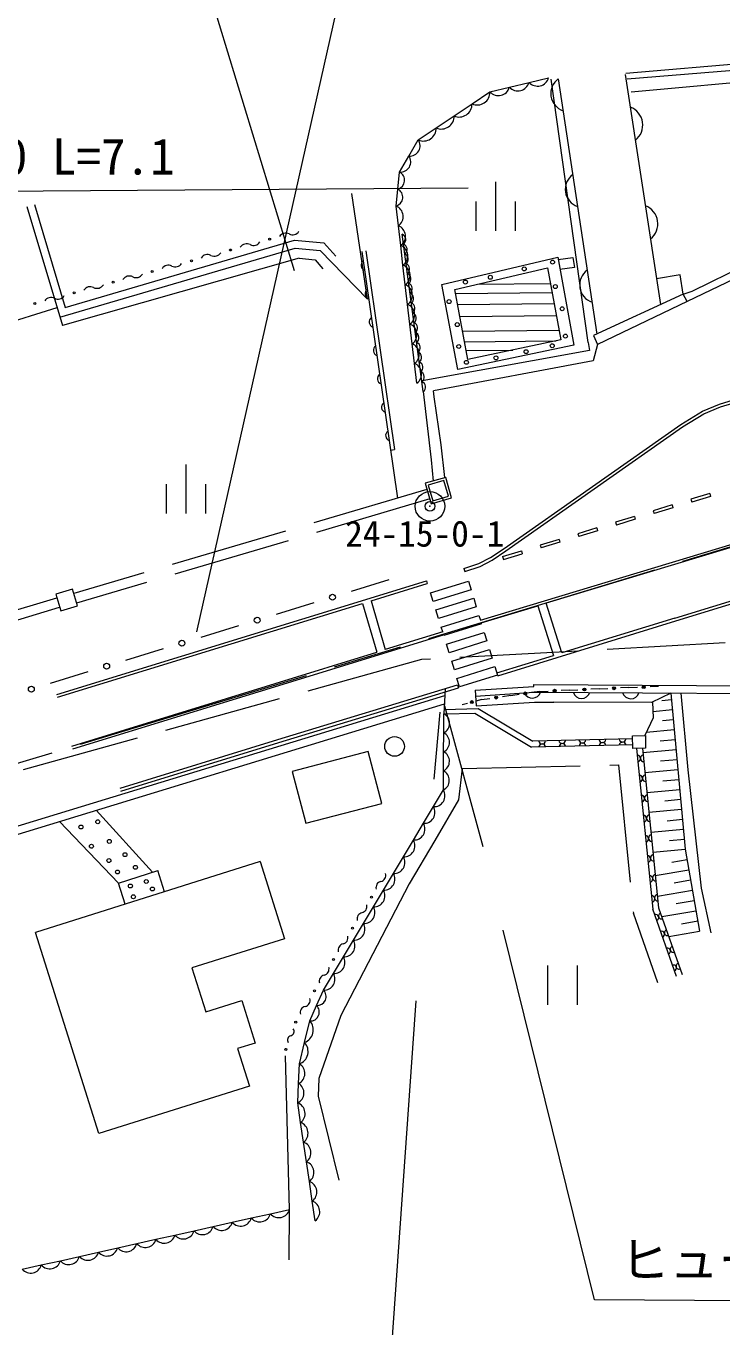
# Model space of a CAD drawing. Units: millimetres, scale not verified. Extents: x 40000 to 680000, y 20000 to 380000.
# Drawn here: x 110589 to 145956, y 247121 to 313221 of the extents above; entities that cross this region are included whole.
import ezdxf
from ezdxf.enums import TextEntityAlignment as Align

# ---------------------------------------------------------------- set-up
doc = ezdxf.new("R2010")
doc.units = ezdxf.units.MM
doc.header["$LTSCALE"] = 1000
doc.header["$PDMODE"] = 32
doc.header["$PDSIZE"] = 500
doc.linetypes.add('CHAIN', pattern=[18.5, 12, -1.5, 3.5, -1.5])
doc.linetypes.add('DASHED', pattern=[7.5, 6, -1.5])
for name, color, linetype, lineweight in [('M-BGD', 7, 'Continuous', 13), ('M-BGD-EXST', 7, 'Continuous', 13), ('M-BMK', 2, 'CHAIN', 13), ('M-BMK-SRVR', 3, 'Continuous', 13), ('M-STR-HTXT', 7, 'Continuous', 13), ('M-STR-STRC', 7, 'Continuous', 13)]:
    doc.layers.add(name, color=color, linetype=linetype, lineweight=lineweight)
doc.styles.add('ＭＳ ゴシック', font='')
doc.styles.get('ＭＳ ゴシック').set_extended_font_data('MS Gothic')

msp = doc.modelspace()

# ---------------------------------------------------------------- linework, layer by layer
at = {"layer": 'M-BGD'}
for p, q in [((141075, 310825), (163383, 312720)), ((141042, 310766), (142832, 299066)), ((134164, 309872), (135159, 310113)), ((135159, 310113), (136153, 310354)), ((136153, 310354), (137148, 310595)), ((139157, 297144), (137280, 310513)), ((137638, 310537), (139598, 297569)), ((133254, 309262), (134164, 309872)), ((132345, 308652), (133254, 309262)), ((130525, 307432), (131435, 308042)), ((131435, 308042), (132345, 308652)), ((130049, 306615), (130525, 307432)), ((129572, 305799), (130049, 306615)), ((129483, 304935), (129572, 305799)), ((129394, 304071), (129483, 304935)), ((129511, 303072), (129394, 304071)), ((110632, 304045), (112437, 298013)), ((129629, 302073), (129511, 303072)), ((130776, 294651), (129701, 302639)), ((124474, 301423), (112437, 298013)), ((127660, 301773), (129472, 289232)), ((127858, 301801), (129317, 291703)), ((129746, 301074), (129629, 302073)), ((131716, 300092), (137608, 301474)), ((137608, 301474), (138435, 297001)), ((137629, 301359), (138384, 301457)), ((138384, 301457), (138461, 300949)), ((129863, 300075), (129746, 301074)), ((132375, 299835), (137096, 300943)), ((137096, 300943), (137775, 297271)), ((138461, 300949), (137723, 300854)), ((144440, 299745), (147210, 301104)), ((133538, 300108), (137244, 300144)), ((143838, 300574), (142631, 300382)), ((143985, 299599), (143838, 300574)), ((129980, 299076), (129863, 300075)), ((132537, 295762), (131716, 300092)), ((133049, 296279), (132375, 299835)), ((132413, 299638), (137329, 299685)), ((143985, 299599), (144440, 299745)), ((144185, 299216), (143985, 299599)), ((106870, 297280), (112167, 298915)), ((130097, 298077), (129980, 299076)), ((132520, 299072), (137433, 299119)), ((132635, 298465), (137546, 298513)), ((130214, 297078), (130097, 298077)), ((132776, 297723), (137683, 297770)), ((139427, 297490), (139637, 297034)), ((130331, 296079), (130214, 297078)), ((138435, 297001), (132537, 295762)), ((132880, 297174), (137522, 297218)), ((137775, 297271), (133049, 296279)), ((139157, 297144), (139230, 296741)), ((139637, 297034), (139407, 296216)), ((139230, 296741), (130714, 295196)), ((139407, 296216), (131290, 294681)), ((132963, 296734), (135324, 296756)), ((130448, 295080), (130331, 296079)), ((130776, 294651), (131173, 291182)), ((131333, 294384), (131290, 294681)), ((131679, 291938), (131333, 294384)), ((129119, 291674), (129317, 291703)), ((131878, 290276), (131679, 291938)), ((131173, 291182), (131284, 290098)), ((131917, 290287), (130879, 289986)), ((132217, 289249), (131917, 290287)), ((130879, 289986), (131180, 288949)), ((131180, 288949), (132217, 289249)), ((129032, 285075), (127120, 284491)), ((112951, 284600), (112107, 284350)), ((112107, 284350), (112356, 283506)), ((113200, 283755), (112951, 284600)), ((112356, 283506), (113200, 283755)), ((125207, 283907), (123294, 283322)), ((121381, 282738), (119469, 282154)), ((117556, 281570), (115643, 280985)), ((113730, 280401), (111818, 279817)), ((133416, 279478), (136400, 279670)), ((136400, 279670), (136397, 279770)), ((136397, 279770), (148990, 279696)), ((141228, 279606), (140796, 279588)), ((141228, 279606), (141659, 279624)), ((142737, 279669), (142306, 279651)), ((88888, 266079), (131878, 279203)), ((131896, 279530), (131826, 278270)), ((133416, 279478), (133467, 278678)), ((133435, 279178), (136411, 279370)), ((133744, 278996), (133459, 278926)), ((133744, 278996), (134166, 279056)), ((135221, 279206), (134799, 279146)), ((135221, 279206), (135643, 279266)), ((136698, 279416), (136276, 279356)), ((136411, 279370), (148543, 279298)), ((136698, 279416), (137129, 279434)), ((138208, 279479), (137776, 279461)), ((138208, 279479), (138639, 279497)), ((139718, 279542), (139286, 279524)), ((139718, 279542), (140149, 279561)), ((143360, 279329), (142381, 278848)), ((142907, 278952), (143390, 278996)), ((143360, 279329), (144092, 271399)), ((144234, 275423), (143886, 279326)), ((89004, 265696), (131854, 278777)), ((131814, 277312), (131820, 278281)), ((131826, 278270), (133395, 278306)), ((131838, 278496), (133571, 278550)), ((132747, 278750), (133032, 278820)), ((133395, 278306), (136270, 276580)), ((133467, 278678), (136425, 278870)), ((133571, 278550), (136350, 276882)), ((136425, 278870), (137418, 278875)), ((142381, 278848), (137418, 278875)), ((142448, 278399), (143437, 278490)), ((142928, 277932), (143484, 277983)), ((131809, 276344), (131814, 277312)), ((141415, 277001), (136350, 276882)), ((142113, 277346), (143531, 277477)), ((142823, 276901), (143577, 276970)), ((127982, 276354), (124120, 275350)), ((128666, 273722), (127982, 276354)), ((131803, 275375), (131809, 276344)), ((141419, 276701), (136270, 276580)), ((141612, 276515), (142441, 268358)), ((141913, 276520), (142736, 268424)), ((141935, 276308), (143624, 276464)), ((142835, 275880), (143671, 275957)), ((124120, 275350), (124805, 272718)), ((131797, 274406), (131803, 275375)), ((142038, 275296), (143718, 275451)), ((144920, 269411), (144234, 275423)), ((131289, 273559), (131797, 274406)), ((142140, 274284), (143811, 274438)), ((142947, 274869), (143764, 274944)), ((124805, 272718), (128666, 273722)), ((143059, 273858), (143858, 273932)), ((117025, 270226), (114155, 273374)), ((130781, 272711), (131289, 273559)), ((142243, 273272), (143905, 273425)), ((115290, 269678), (112287, 272804)), ((130272, 271864), (130781, 272711)), ((142346, 272259), (143998, 272412)), ((143171, 272846), (143952, 272919)), ((129764, 271017), (130272, 271864)), ((143283, 271835), (144045, 271906)), ((129256, 270169), (129764, 271017)), ((142449, 271247), (144092, 271399)), ((144092, 271399), (144812, 267227)), ((122483, 270764), (111069, 267158)), ((122483, 270764), (123721, 266846)), ((142569, 270062), (144272, 270356)), ((143403, 270743), (144182, 270878)), ((115290, 269678), (117285, 270308)), ((117626, 269229), (117285, 270308)), ((128748, 269322), (129256, 270169)), ((143520, 269689), (144362, 269835)), ((115631, 268599), (115290, 269678)), ((128240, 268475), (128748, 269322)), ((142677, 269007), (144452, 269313)), ((145409, 267142), (144920, 269411)), ((127731, 267627), (128240, 268475)), ((142736, 268424), (143925, 265034)), ((143636, 268635), (144542, 268792)), ((143642, 264935), (142441, 268358)), ((142895, 267970), (144632, 268270)), ((143900, 267607), (144722, 267749)), ((114296, 256946), (111069, 267158)), ((127223, 266780), (127731, 267627)), ((143250, 266957), (144812, 267227)), ((123721, 266846), (119023, 265362)), ((126715, 265933), (127223, 266780)), ((126207, 265085), (126715, 265933)), ((119023, 265362), (119727, 263134)), ((125699, 264238), (126207, 265085)), ((125354, 263454), (125699, 264238)), ((119727, 263134), (121551, 263710)), ((121551, 263710), (122235, 261546)), ((125009, 262669), (125354, 263454)), ((124745, 261577), (125009, 262669)), ((122235, 261546), (121339, 261263)), ((121339, 261263), (121940, 259362)), ((124482, 260484), (124745, 261577)), ((124438, 259494), (124482, 260484)), ((121940, 259362), (114296, 256946)), ((124394, 258505), (124438, 259494)), ((124543, 257507), (124394, 258505)), ((124692, 256510), (124543, 257507)), ((124841, 255513), (124692, 256510)), ((124990, 254516), (124841, 255513)), ((125139, 253519), (124990, 254516)), ((125288, 252522), (125139, 253519)), ((121070, 252442), (122040, 252659)), ((122040, 252659), (123011, 252876)), ((123011, 252876), (123981, 253093)), ((118158, 251792), (119129, 252009)), ((119129, 252009), (120099, 252225)), ((120099, 252225), (121070, 252442)), ((115247, 251141), (116217, 251358)), ((116217, 251358), (117188, 251575)), ((117188, 251575), (118158, 251792)), ((112335, 250490), (113306, 250707)), ((113306, 250707), (114276, 250924)), ((114276, 250924), (115247, 251141)), ((110394, 250056), (111365, 250273)), ((111365, 250273), (112335, 250490))]:
    msp.add_line(p, q, dxfattribs=at)
at = {"layer": 'M-BGD', "linetype": 'DASHED'}
for p, q in [((127947, 299344), (127146, 304709)), ((143985, 299599), (139427, 297490)), ((144185, 299216), (139637, 297034)), ((130966, 289672), (113015, 284382)), ((131107, 289192), (113157, 283902)), ((112130, 284158), (83872, 275688)), ((112273, 283679), (84041, 275123)), ((142425, 278870), (142464, 278072)), ((142464, 278072), (142029, 277173)), ((132756, 275498), (140691, 275684)), ((140691, 275684), (141458, 268139)), ((142699, 264603), (141458, 268139))]:
    msp.add_line(p, q, dxfattribs=at)
at = {"layer": 'M-BGD'}
for points in [[(141130, 310533), (163387, 312343), (163375, 313463), (168047, 313597), (169565, 312961), (171577, 311637), (186646, 311163), (186366, 327192)], [(141349, 309882), (163653, 311915), (163949, 312305), (163973, 313132), (167731, 313247), (169643, 312533), (169745, 306349)], [(111015, 304160), (112581, 298927), (124225, 302341), (125727, 302207), (126331, 301525)], [(157427, 303755), (147365, 300753), (144185, 299216)], [(112311, 298431), (124264, 301936), (125533, 301823), (127947, 299344)], [(124474, 301423), (125276, 301334), (125680, 300888)], [(132756, 275498), (132572, 273906), (131360, 271847)], [(131360, 271847), (130061, 269642), (126593, 262945), (125461, 259754), (125433, 258846), (126494, 254579)], [(123963, 250525), (123987, 253082), (123780, 260900)]]:
    msp.add_lwpolyline(points, dxfattribs=at)
for points in [[(131262, 289101), (132065, 289342), (131829, 290128), (131027, 289888)], [(141412, 277163), (142064, 277173), (142074, 276522), (141422, 276512)]]:
    msp.add_lwpolyline(points, close=True, dxfattribs=at)
at = {"layer": 'M-BGD', "linetype": 'DASHED'}
msp.add_lwpolyline([(153605, 282286), (130687, 281029), (105341, 274024), (77837, 265339)], dxfattribs=at)
at = {"layer": 'M-BGD'}
for centre, radius in [((122970, 302386), 50), ((120982, 301841), 50), ((117006, 300751), 50), ((118994, 301296), 50), ((135908, 300880), 100), ((137345, 301225), 100), ((115018, 300206), 50), ((132918, 300213), 100), ((134183, 300455), 100), ((113030, 299662), 50), ((137489, 299981), 100), ((111043, 299117), 50), ((132089, 299218), 100), ((137834, 298853), 100), ((132504, 298049), 100), ((137999, 297465), 100), ((132581, 296938), 100), ((137331, 296977), 100), ((132970, 296133), 100), ((134470, 296359), 100), ((136001, 296675), 100), ((126163, 284199), 150), ((122338, 283030), 150), ((118512, 281862), 150), ((114687, 280693), 150), ((110861, 279525), 150), ((140473, 279574), 75), ((140473, 279574), 49.5), ((141982, 279637), 75), ((141982, 279637), 49.5), ((141982, 279637), 24.5), ((133245, 278873), 75), ((134482, 279101), 75), ((134482, 279101), 49.5), ((134482, 279101), 24.5), ((135959, 279311), 75), ((135959, 279311), 49.5), ((135959, 279311), 24.5), ((137453, 279447), 75), ((137453, 279447), 49.5), ((137453, 279447), 24.5), ((138963, 279511), 75), ((138963, 279511), 49.5), ((138963, 279511), 24.5), ((140473, 279574), 24.5), ((133245, 278873), 49.5), ((133245, 278873), 24.5), ((113381, 272523), 100), ((114234, 272789), 100), ((114822, 271793), 100), ((113912, 271547), 100), ((115618, 271120), 100), ((114803, 270817), 100), ((116149, 270476), 100), ((115239, 270239), 100), ((116699, 269755), 100), ((115893, 269528), 100), ((116045, 268978), 100), ((117012, 269376), 100), ((128144, 268966), 50), ((127181, 267378), 50), ((126218, 265790), 50), ((125256, 264203), 50), ((124293, 262615), 50), ((123794, 261227), 50)]:
    msp.add_circle(centre, radius, dxfattribs=at)
for centre, radius, start, end in [((134594, 310271), 586, 222.85131, 344.36851), ((135589, 310512), 586, 222.84969, 344.37013), ((136583, 310753), 586, 222.84984, 344.36972), ((138178, 309789), 922, 125.83022, 251.35947), ((133514, 309858), 650, 246.41268, 1.2704), ((132605, 309248), 650, 246.41179, 1.27216), ((140967, 308189), 965, 307.4987, 69.89802), ((130785, 308028), 650, 246.41313, 1.27082), ((131695, 308638), 650, 246.41216, 1.27237), ((130095, 307136), 522, 264.9489, 34.53796), ((129618, 306319), 522, 264.94803, 34.53883), ((129364, 305384), 464, 284.83796, 63.39791), ((138913, 304926), 922, 125.83022, 251.35947), ((129275, 304520), 464, 284.83589, 63.39853), ((129183, 303540), 572, 305.05582, 68.31826), ((141734, 303174), 965, 307.4987, 69.89802), ((124138, 302998), 382, 242.90208, 327.75033), ((129300, 302541), 572, 305.05436, 68.31859), ((121802, 301773), 382, 62.90149, 147.75307), ((122150, 302453), 382, 242.90208, 327.75033), ((123790, 302318), 382, 62.90149, 147.75307), ((129599, 302371), 286, 306.11831, 69.21123), ((129667, 301872), 286, 306.11831, 69.21123), ((119814, 301229), 382, 62.90243, 147.75154), ((120162, 301909), 382, 242.90208, 327.75033), ((129417, 301542), 572, 305.05436, 68.31859), ((129734, 301373), 286, 306.11748, 69.21206), ((117826, 300684), 382, 62.90243, 147.75154), ((118174, 301364), 382, 242.90311, 327.74931), ((127884, 301069), 272, 124.84052, 251.60883), ((129535, 300543), 572, 305.05436, 68.31859), ((129801, 300874), 286, 306.11748, 69.21206), ((139648, 300063), 922, 125.83022, 251.35947), ((115838, 300139), 382, 62.90149, 147.75307), ((116186, 300819), 382, 242.90302, 327.7488), ((129868, 300374), 286, 306.11836, 69.21183), ((129935, 299875), 286, 306.11831, 69.21123), ((112210, 299729), 382, 242.90149, 327.75307), ((113850, 299594), 382, 62.90149, 147.75307), ((114198, 300274), 382, 242.90208, 327.75033), ((128093, 299626), 272, 124.84052, 251.60883), ((129652, 299544), 572, 305.05582, 68.31826), ((130002, 299376), 286, 306.11831, 69.21123), ((111863, 299049), 382, 62.90149, 147.75307), ((129769, 298545), 572, 305.05436, 68.31859), ((130070, 298877), 286, 306.11748, 69.21206), ((128301, 298183), 272, 124.84052, 251.60883), ((130137, 298377), 286, 306.1177, 69.21193), ((130204, 297878), 286, 306.11813, 69.21197), ((129886, 297546), 572, 305.05436, 68.31859), ((130271, 297379), 286, 306.11831, 69.21123), ((128510, 296741), 272, 124.84028, 251.60898), ((130003, 296547), 572, 305.05436, 68.31859), ((130338, 296879), 286, 306.11831, 69.21123), ((130406, 296380), 286, 306.11831, 69.21123), ((130473, 295881), 286, 306.1177, 69.21193), ((128718, 295298), 272, 124.84028, 251.60898), ((130120, 295548), 572, 305.05436, 68.31859), ((130540, 295382), 286, 306.11748, 69.21206), ((130607, 294882), 286, 306.11813, 69.21197), ((128927, 293855), 272, 124.84035, 251.60958), ((129135, 292413), 272, 124.83967, 251.60967), ((136321, 279510), 439, 203.00249, 341.16984), ((138821, 279495), 439, 198.15429, 341.16984), ((141321, 279480), 439, 198.15429, 341.16984), ((131576, 277798), 541, 296.12273, 63.20071), ((131570, 276829), 541, 296.12129, 63.20097), ((139882, 276987), 172, 188.59916, 354.0843), ((140903, 277011), 172, 188.59916, 354.0843), ((131565, 275861), 541, 296.12128, 63.20098), ((136817, 276915), 172, 188.59916, 354.0843), ((136825, 276572), 172, 8.57252, 174.11094), ((137838, 276939), 172, 188.59916, 354.0843), ((137846, 276596), 172, 8.57252, 174.11094), ((138860, 276963), 172, 188.59916, 354.0843), ((138867, 276620), 172, 8.57252, 174.11094), ((139888, 276643), 172, 8.57252, 174.11094), ((140909, 276667), 172, 8.57252, 174.11094), ((141642, 276003), 172, 283.22555, 88.38008), ((141985, 276017), 171, 102.80373, 268.8019), ((131559, 274892), 541, 296.12182, 63.20045), ((141745, 274983), 172, 283.22555, 88.38008), ((142088, 275004), 171, 102.80373, 268.8019), ((131323, 274114), 557, 266.50832, 31.58326), ((141849, 273964), 172, 283.22555, 88.38008), ((142191, 273992), 171, 102.80373, 268.8019), ((130815, 273267), 557, 266.50736, 31.58322), ((141953, 272944), 172, 283.22555, 88.38008), ((142294, 272980), 171, 102.80373, 268.8019), ((130306, 272420), 557, 266.50853, 31.58264), ((129798, 271572), 557, 266.50832, 31.58326), ((142056, 271925), 172, 283.22555, 88.38008), ((142397, 271968), 171, 102.80373, 268.8019), ((129290, 270725), 557, 266.50853, 31.58264), ((142160, 270905), 172, 283.22555, 88.38008), ((142500, 270956), 171, 102.80373, 268.8019), ((128692, 269448), 319, 102.15566, 195.38846), ((128558, 270072), 319, 282.15566, 15.38846), ((128782, 269878), 557, 266.50823, 31.58235), ((142264, 269885), 172, 283.22555, 88.38008), ((142602, 269944), 171, 102.80373, 268.8019), ((128274, 269030), 557, 266.50736, 31.58322), ((142367, 268866), 172, 283.22555, 88.38008), ((142705, 268932), 171, 102.80373, 268.8019), ((127595, 268484), 319, 282.15566, 15.38846), ((127765, 268183), 557, 266.50949, 31.58268), ((127730, 267860), 319, 102.1535, 195.39062), ((142590, 267930), 151, 289.78178, 108.88481), ((142884, 268000), 150, 109.21702, 289.44957), ((127257, 267336), 557, 266.50736, 31.58322), ((142890, 267074), 151, 289.78178, 108.88481), ((143182, 267153), 150, 109.21702, 289.44957), ((126767, 266272), 319, 102.15113, 195.39088), ((126633, 266897), 319, 282.15599, 15.38941), ((126749, 266488), 557, 266.50736, 31.58322), ((143479, 266305), 150, 109.21702, 289.44957), ((126241, 265641), 557, 266.50949, 31.58268), ((143191, 266218), 151, 289.78178, 108.88481), ((125733, 264794), 557, 266.50736, 31.58322), ((125670, 265309), 319, 282.15599, 15.38941), ((143491, 265362), 151, 289.78178, 108.88481), ((143776, 265457), 150, 109.21702, 289.44957), ((125804, 264684), 319, 102.1535, 195.39062), ((124707, 263721), 319, 282.15599, 15.38941), ((125384, 263909), 456, 266.28467, 46.28787), ((124842, 263097), 319, 102.1535, 195.39062), ((125039, 263124), 456, 266.28464, 46.28858), ((124512, 262211), 676, 290.22542, 42.60841), ((124094, 261707), 220, 103.27276, 217.1579), ((123993, 262135), 220, 283.26895, 37.16358), ((124248, 261119), 676, 290.22316, 42.61043), ((124201, 260001), 559, 295.05815, 59.85236), ((124157, 259011), 559, 295.05815, 59.85236), ((124198, 257966), 574, 306.98868, 70.01782), ((124347, 256968), 574, 306.98702, 70.01948), ((124496, 255971), 574, 306.98702, 70.01948), ((124645, 254974), 574, 306.98702, 70.01948), ((124794, 253977), 574, 306.98849, 70.01914), ((124943, 252980), 574, 306.98868, 70.01782), ((121498, 252807), 562, 220.38993, 344.80816), ((122468, 253023), 562, 220.38989, 344.80733), ((123439, 253240), 562, 220.39158, 344.80652), ((118586, 252156), 562, 220.39158, 344.80652), ((119557, 252373), 562, 220.39158, 344.80652), ((120527, 252590), 562, 220.38974, 344.8086), ((115675, 251505), 562, 220.38974, 344.8086), ((116645, 251722), 562, 220.38993, 344.80816), ((117616, 251939), 562, 220.38989, 344.80733), ((112763, 250854), 562, 220.38974, 344.8086), ((113734, 251071), 562, 220.39008, 344.80689), ((114704, 251288), 562, 220.39158, 344.80652), ((110822, 250420), 562, 220.38974, 344.8086), ((111793, 250637), 562, 220.38993, 344.80816)]:
    msp.add_arc(centre, radius, start, end, dxfattribs=at)
at = {"layer": 'M-BGD-EXST'}
for p, q in [((134443, 305308), (134443, 302808)), ((133443, 304308), (133443, 302808)), ((135443, 304308), (135443, 302808)), ((118718, 290946), (118718, 288446)), ((117718, 289946), (117718, 288446)), ((119718, 289946), (119718, 288446)), ((137093, 265496), (137093, 263496)), ((138593, 265496), (138593, 263496))]:
    msp.add_line(p, q, dxfattribs=at)
msp.add_circle((129317, 276619), 500, dxfattribs=at)
at = {"layer": 'M-BMK'}
msp.add_line((77945, 265994), (172027, 294539), dxfattribs=at)
at = {"layer": 'M-BMK-SRVR'}
msp.add_circle((131115, 288820), 750, dxfattribs=at)
msp.add_point((131115, 288820), dxfattribs=at)
at = {"layer": 'M-STR-HTXT'}
for p, q in [((124234, 300784), (118100, 320868)), ((131618, 278356), (131318, 274952)), ((131848, 278688), (133801, 271537)), ((130399, 263698), (128722, 240044))]:
    msp.add_line(p, q, dxfattribs=at)
for points in [[(101728, 281186), (89839, 304694), (133059, 305000)], [(180083, 248237), (139474, 248505), (134830, 267289)]]:
    msp.add_lwpolyline(points, dxfattribs=at)
at = {"layer": 'M-STR-STRC'}
for p, q in [((128470, 323409), (119254, 282434)), ((145829, 294016), (151739, 295790)), ((145880, 293875), (151781, 295646)), ((143870, 292979), (144971, 293653)), ((143953, 292853), (145040, 293519)), ((144971, 293653), (145829, 294016)), ((145040, 293519), (145880, 293875)), ((134882, 286673), (143870, 292979)), ((134966, 286549), (143953, 292853)), ((133681, 283035), (153809, 289126)), ((153852, 288983), (137023, 283890)), ((143417, 288885), (142460, 288594)), ((143417, 288885), (143461, 288742)), ((145331, 289468), (144374, 289177)), ((144374, 289177), (144418, 289033)), ((145375, 289325), (144418, 289033)), ((145331, 289468), (145375, 289325)), ((141504, 288302), (140547, 288011)), ((141504, 288302), (141547, 288159)), ((142460, 288594), (142504, 288450)), ((143461, 288742), (142504, 288450)), ((139590, 287719), (138633, 287428)), ((139634, 287576), (138677, 287284)), ((139590, 287719), (139634, 287576)), ((140547, 288011), (140591, 287867)), ((141547, 288159), (140591, 287867)), ((137676, 287136), (136720, 286845)), ((137720, 286993), (136763, 286701)), ((137676, 287136), (137720, 286993)), ((138633, 287428), (138677, 287284)), ((133606, 285907), (134201, 286219)), ((134201, 286219), (134882, 286673)), ((134277, 286090), (134966, 286549)), ((134806, 286262), (135763, 286553)), ((134806, 286262), (134850, 286118)), ((134850, 286118), (135807, 286410)), ((135763, 286553), (135807, 286410)), ((136720, 286845), (136763, 286701)), ((132838, 285656), (133606, 285907)), ((132838, 285656), (132884, 285514)), ((132884, 285514), (133664, 285768)), ((133664, 285768), (134277, 286090)), ((143565, 283136), (152726, 285946)), ((143609, 282993), (152770, 285803)), ((112148, 279264), (130934, 285031)), ((130934, 285031), (130978, 284888)), ((131150, 284420), (133070, 285016)), ((133070, 285016), (133204, 284582)), ((128121, 284011), (130978, 284888)), ((131284, 283986), (131150, 284420)), ((133204, 284582), (131284, 283986)), ((112192, 279121), (127690, 283879)), ((127690, 283879), (128417, 281405)), ((128121, 284011), (128847, 281537)), ((131418, 283551), (133338, 284147)), ((133472, 283713), (131552, 283117)), ((133338, 284147), (133472, 283713)), ((133725, 282892), (136592, 283760)), ((136592, 283760), (137390, 281238)), ((137820, 281370), (137023, 283890)), ((131552, 283117), (131418, 283551)), ((131686, 282683), (133606, 283278)), ((133606, 283278), (133681, 283035)), ((134566, 280213), (143609, 282993)), ((143565, 283136), (137820, 281370)), ((112961, 276491), (131807, 282291)), ((131763, 282434), (128847, 281537)), ((131763, 282434), (131686, 282683)), ((131820, 282248), (131807, 282291)), ((133740, 282844), (131820, 282248)), ((131954, 281814), (133874, 282409)), ((133740, 282844), (133725, 282892)), ((133874, 282409), (134008, 281975)), ((132088, 281379), (131954, 281814)), ((134008, 281975), (132088, 281379)), ((112917, 276634), (128417, 281405)), ((132222, 280945), (134142, 281541)), ((132356, 280511), (132222, 280945)), ((134276, 281106), (132356, 280511)), ((134142, 281541), (134276, 281106)), ((134522, 280357), (137390, 281238)), ((132490, 280076), (134410, 280672)), ((134410, 280672), (134544, 280237)), ((123394, 276964), (132517, 279740)), ((132624, 279642), (132490, 280076)), ((132517, 279740), (132561, 279597)), ((134544, 280237), (132624, 279642)), ((123438, 276821), (132561, 279597)), ((115366, 274495), (123394, 276964)), ((115410, 274351), (123438, 276821))]:
    msp.add_line(p, q, dxfattribs=at)

# ---------------------------------------------------------------- texts
at = {"layer": 'M-BMK-SRVR', "style": 'ＭＳ ゴシック'}
msp.add_text('24-15-0-1', height=1320, dxfattribs=at).set_placement((130849, 286375), align=Align.BOTTOM_CENTER)
at = {"layer": 'M-STR-HTXT', "style": 'ＭＳ ゴシック'}
msp.add_text('ヒューム管φ250 L=7.1', height=1833, dxfattribs=at).set_placement((105330, 306593), align=Align.MIDDLE_CENTER)
msp.add_text('ヒューム管φ400 L=10.7 ', height=1833, dxfattribs=at).set_placement((154840, 249070), align=Align.BOTTOM_CENTER)

doc.saveas('drawing.dxf')
